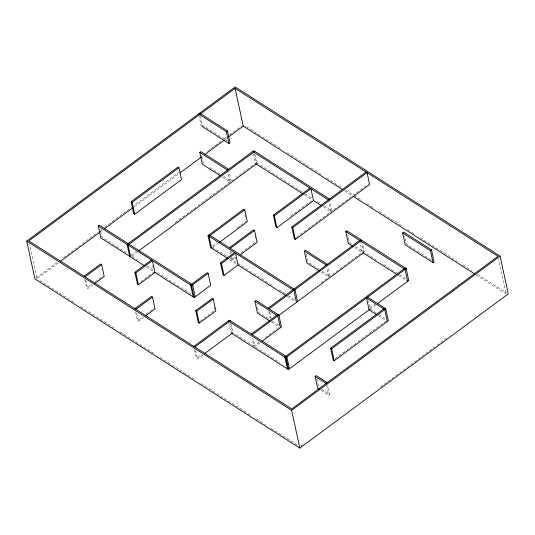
<?xml version="1.0" encoding="UTF-8"?>
<svg xmlns="http://www.w3.org/2000/svg" width="535" height="535" viewBox="0 0 535 535"><rect width="100%" height="100%" fill="white"/><g stroke="black" fill="none" stroke-linecap="round" stroke-linejoin="round"><path stroke-width="0.4" stroke-dasharray="2.67 2.01" d="M200.398 116.322L202.284 125.043L201.2 125.845L199.14 116.336M35.999 278.066L57.499 262.163M63.545 257.689L97.811 232.337M100.5 230.351L101.844 229.354M104.532 227.368L131.409 207.486M132.078 206.991L178.443 172.698M207.333 151.325L220.768 141.387M224.125 138.899L226.813 136.913M229.502 134.927L241.593 125.979M58.489 262.792L36.989 278.695L29.519 244.141M100.145 231.976L102.158 230.485M134.412 206.63L179.426 173.327M225.115 139.535L226.459 138.538M92.943 284.827L87.64 288.746L86.657 288.118L91.96 284.192M95.27 281.744L103.228 275.859M130.988 255.322L136.351 251.356M175.233 222.6L256.345 162.593L254.459 153.879M131.971 255.957L137.334 251.985M140.772 281.698L154.026 271.894M212.589 246.026L217.223 242.602M237.059 227.923L246.321 221.075M212.917 247.143L218.206 243.231M143.768 317.288L138.465 321.214L137.482 320.585L142.123 317.155M146.095 314.212L154.053 308.327M235.186 257.188L231.909 259.609L231.394 257.228M241.078 252.828L255.489 242.168M290.572 216.214L312.52 199.976M236.824 257.328L232.899 260.237L232.21 257.067M296.39 237.333L368.628 183.9M200.277 321.047L213.539 311.243M202.812 354.939L197.455 358.898L196.472 358.269L201.822 354.304M230.852 332.83L231.943 332.028L230.057 323.314M321.02 282.814L363.318 251.524L361.433 242.803M259.167 342.079L253.844 346.018L252.125 338.1M265.159 337.645L279.143 327.306M260.15 342.708L254.827 346.647L253.115 338.729M369.678 308.06L375.028 304.101M369.999 309.183L376.018 304.729M335.224 358.611L386.029 321.02M321.14 390.51L328.697 395.338L329.787 394.536L327.728 385.026M300.583 446.157L303.94 443.669M380.539 387.012L447.728 337.311M246.448 126.661L280.24 148.242M287.275 152.743L321.067 174.323M326.698 177.921L342.186 187.812M345.704 190.059L353.448 195.007M354.15 195.456L361.894 200.404M366.823 203.554L374.56 208.496M379.489 211.646L402.012 226.037M407.65 229.635L415.387 234.577M420.316 237.727L457.512 261.481M463.116 265.066L472.224 270.884M477.829 274.468L506.565 292.819M344.614 190.868L352.358 195.81M476.043 274.823L506.177 294.069L498.533 258.719M431.297 259.983L406.299 244.02L404.587 236.095M202.284 125.043L227.275 141.006M256.345 162.593L302.609 192.152M305.411 193.938L311.718 197.97M317.329 201.555L320.833 203.795M324.337 206.028L332.048 210.957L329.995 201.448M304.328 194.747L312.039 199.669M323.254 206.831L330.964 211.76L328.905 202.25M351.515 243.98L349.429 242.649L347.717 234.731M355.681 246.642L364.302 252.152L362.59 244.227M366.809 253.757L376.587 260.003M383.575 264.464L396.843 272.944M399.638 274.722L405.925 278.742M354.591 247.444L362.228 252.326L359.834 241.232M398.548 275.525L406.934 280.882M209.693 167.435L220.106 174.089M223.576 176.303L231.214 181.184L229.154 171.675M222.486 177.105L230.124 181.987L227.729 170.892M309.317 263.039L318.94 269.185M322.378 271.379L329.935 276.214L327.881 266.704M321.294 272.181L328.851 277.016L326.965 268.296M376.453 313.062L370.153 309.036L368.441 301.118M379.255 314.847L384.852 318.425M378.171 315.657L385.869 320.572M212.395 247.143L227.174 256.579M229.99 258.378L272.215 285.349M279.25 289.85L285.583 293.896M288.398 295.688L294.731 299.734M229.609 259.629L236.644 264.129M287.315 296.497L295.052 301.439M268.282 318.532L258.572 312.333L256.86 304.408M272.442 321.194L278.681 325.18M271.359 321.996L278.982 326.865M126.481 252.801L101.924 237.112L100.386 229.983M132.091 256.385L139.816 261.314M146.831 265.795L153.144 269.827M157.35 272.516L191.028 294.029M146.443 267.045L154.16 271.981M231.943 332.028L279.618 362.489M321.542 389.266L329.787 394.536M39.804 280.494L75 302.977M80.631 306.575L114.416 328.156M120.047 331.753L155.244 354.237M160.172 357.387L195.369 379.87M200.999 383.468L222.821 397.405M224.225 398.308L250.855 415.314M256.466 418.898L265.574 424.716M271.178 428.301L297.112 444.859M306.227 254.239L307.939 262.163M326.644 385.829L328.697 395.338M316.907 378.793L318.793 387.514M255.616 155.304L257.328 163.228M253.202 153.893L255.255 163.396M254.941 236.136L255.456 238.516M269.767 311.972L271.138 318.312M268.784 311.343L270.329 318.472M244.95 214.736L245.465 217.116M231.013 251.524L231.354 253.108M230.197 251.684L230.712 254.058M201.902 156.314L203.44 163.442M231.04 323.942L232.926 332.656M228.799 323.327L230.685 332.041M214.181 307.09L214.689 309.471M195.569 350.184L197.455 358.898M194.586 349.549L196.472 358.269M152.656 265.554L153.17 267.928M136.753 313.289L138.465 321.214M135.596 311.872L137.482 320.585M85.76 280.032L87.64 288.746M84.771 279.404L86.657 288.118"/><path stroke-width="0.8" d="M26.75 241.104L235.186 86.917L500.085 256.131L508.25 293.896L299.814 448.083L34.915 278.869L26.75 241.104L291.649 410.318L299.814 448.083M235.086 88.349L28.823 240.931L291.749 408.887L498.011 256.305L235.086 88.349L243.251 126.113L342.507 189.517M144.336 265.701L100.841 237.914L98.273 226.031L99.356 225.228L192.667 284.834L195.242 296.724M131.129 201.728L177.901 167.127L178.884 167.756L181.459 179.64L134.68 214.241L133.696 213.612L131.129 201.728L132.112 202.357L134.68 214.241M227.482 130.894L230.057 142.778L228.967 143.581L226.399 131.697L227.482 130.894L199.715 113.152M132.112 202.357L178.884 167.756M220.407 175.774L202.357 164.245L199.789 152.361L200.872 151.559L228.639 169.301M60.502 261.301L99.47 232.471M104.847 228.498L133.068 207.62M180.094 172.832L201.595 156.929M204.958 154.441L224.439 140.03M228.472 137.047L243.251 126.113M84.089 276.234L100.66 263.976L101.643 264.604L104.211 276.488L94.936 283.356M85.072 276.862L101.643 264.604M254.76 151.338L128.059 245.063L130.634 256.947M138.679 250.995L256.66 163.723M138.438 284.78L135.87 272.897L152.442 260.639L155.01 272.522L138.438 284.78L137.455 284.152L134.887 272.262L151.458 260.003M227.495 258.285L210.609 247.498L208.035 235.607L243.753 209.192L244.736 209.82L247.304 221.704L219.531 242.255M244.736 209.82L209.024 236.243L211.592 248.126M134.914 308.702L151.479 296.443L152.468 297.072L155.036 308.956L145.754 315.817M135.897 309.33L152.468 297.072M229.341 247.725L253.57 229.796L254.56 230.431L257.128 242.315L240.101 254.907M276.923 227.669L274.355 215.786L310.935 188.721L313.503 200.605L276.923 227.669L275.94 227.041L273.372 215.15L309.952 188.093M230.324 248.354L254.56 230.431M224.058 275.405L221.483 263.521L235.5 253.155L238.068 265.039L224.058 275.405L223.068 274.776L220.5 262.892L234.517 252.527M208.155 273.378L210.723 285.269L194.151 297.527L191.583 285.637L208.155 273.378L207.172 272.75L190.6 285.008L193.168 296.892M295.367 239.446L292.799 227.562L367.043 172.644L369.611 184.528L295.367 239.446L294.384 238.817L291.809 226.934L366.06 172.009M195.723 310.634L212.295 298.376L213.278 299.005L215.846 310.895L199.274 323.153L198.291 322.518L195.723 310.634L196.706 311.263L199.274 323.153M196.706 311.263L213.278 299.005M319.228 270.87L306.856 262.966L304.288 251.082L305.371 250.273L327.366 264.323M352.511 246.113L348.345 243.452L345.777 231.568L346.861 230.766L406.219 268.597L408.72 280.527M193.897 346.379L229.368 320.144L286.867 356.872L289.435 368.762M269.968 321.107L257.482 313.135L254.914 301.245L255.998 300.443L278.889 315.068L281.457 326.952L262.15 341.23M194.887 347.014L230.358 320.773M204.818 353.448L232.257 333.151M268.102 308.173L360.744 239.633M269.085 308.802L361.734 240.268M251.269 334.134L277.899 314.433M252.259 334.763L278.889 315.068M278.367 315.724L363.633 252.647M402.648 232.939L403.731 232.136L431.504 249.878L434.072 261.762L432.989 262.565L405.216 244.823L402.648 232.939L430.414 250.681L432.989 262.565M287.422 368.923L284.861 357.039L405.236 267.968M288.352 369.565L285.784 357.681L406.219 268.597M430.414 250.681L431.504 249.878M231.555 333.278L288.412 369.551L369.331 309.678M377.356 303.74L408.787 280.48M367.585 297.152L385.782 308.782L388.356 320.666L334.201 360.724L333.218 360.095L330.643 348.205L384.799 308.147M334.201 360.724L331.633 348.84L385.782 308.782M319.081 389.192L317.703 388.316L315.135 376.426L316.225 375.623L327.219 382.652M291.649 410.318L500.085 256.131M353.067 196.258L474.645 273.927M198.632 113.962L226.399 131.697M329.48 199.073L253.771 150.709L127.076 244.435L129.644 256.318M252.687 151.512L328.39 199.876M201.896 126.287L228.967 143.581M255.957 163.844L302.924 193.851M313.436 200.565L321.147 205.493M345.777 231.568L405.062 269.446L407.63 281.33M362.931 252.774L397.157 274.636M199.789 152.361L227.556 170.103M273.372 215.15L274.355 215.786M291.809 226.934L292.799 227.562M304.288 251.082L326.283 265.133M376.767 314.761L369.07 309.839L366.502 297.955L384.698 309.584L387.266 321.468M209.125 234.805L294.979 289.649L297.547 301.533M208.035 235.607L293.889 290.451L296.457 302.335M238.055 265.026L285.904 295.594M220.5 262.892L221.483 263.521M330.643 348.205L331.633 348.84M254.914 301.245L277.799 315.871L280.373 327.754M98.273 226.031L191.583 285.637M154.862 272.429L194.151 297.527M284.861 357.039L285.844 357.668L288.412 369.551M228.284 320.947L285.784 357.681M315.135 376.426L326.129 383.455M134.887 272.262L135.87 272.897"/></g></svg>
